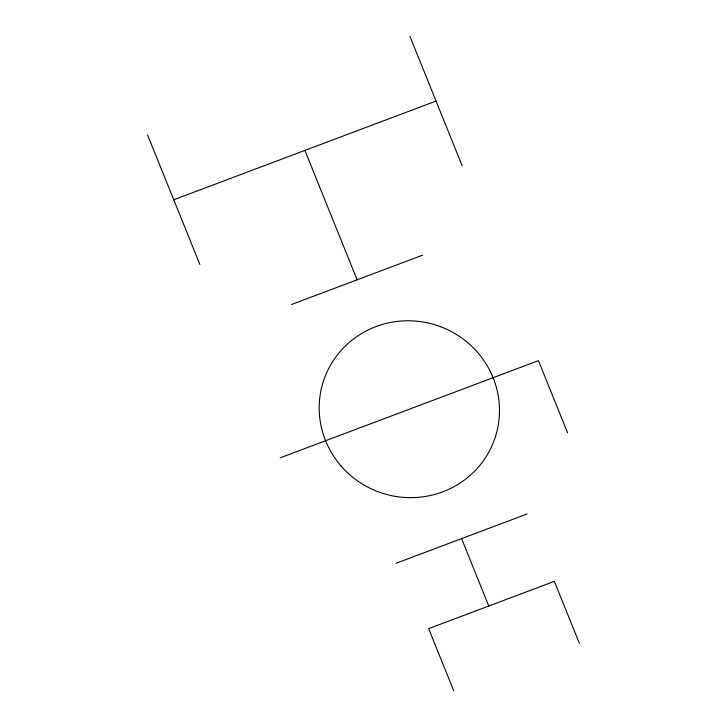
<?xml version="1.0" encoding="UTF-8"?>
<svg xmlns="http://www.w3.org/2000/svg" width="727" height="727" viewBox="0 0 727 727"><rect width="100%" height="100%" fill="white"/><g stroke="black" fill="none" stroke-linecap="round" stroke-linejoin="round"><path stroke-width="1.09" d="M173.744 199.771L436.036 101.053M291.545 304.495L422.687 255.132M280.231 457.81L538.453 360.628L567.642 432.928M395.997 563.307L527.139 513.944M409.928 36.35L462.154 165.756M579.364 643.35L554.347 581.346L428.657 628.646L453.684 690.65M304.895 150.407L357.121 279.813M461.572 538.625L488.771 606.018M147.636 135.068L199.861 264.474M341.108 466.034A90.366 88.221 18.7 0 0 494.478 439.517A90.366 88.221 18.7 0 0 392.444 322.106A90.366 88.221 18.7 0 0 341.108 466.034"/></g></svg>
